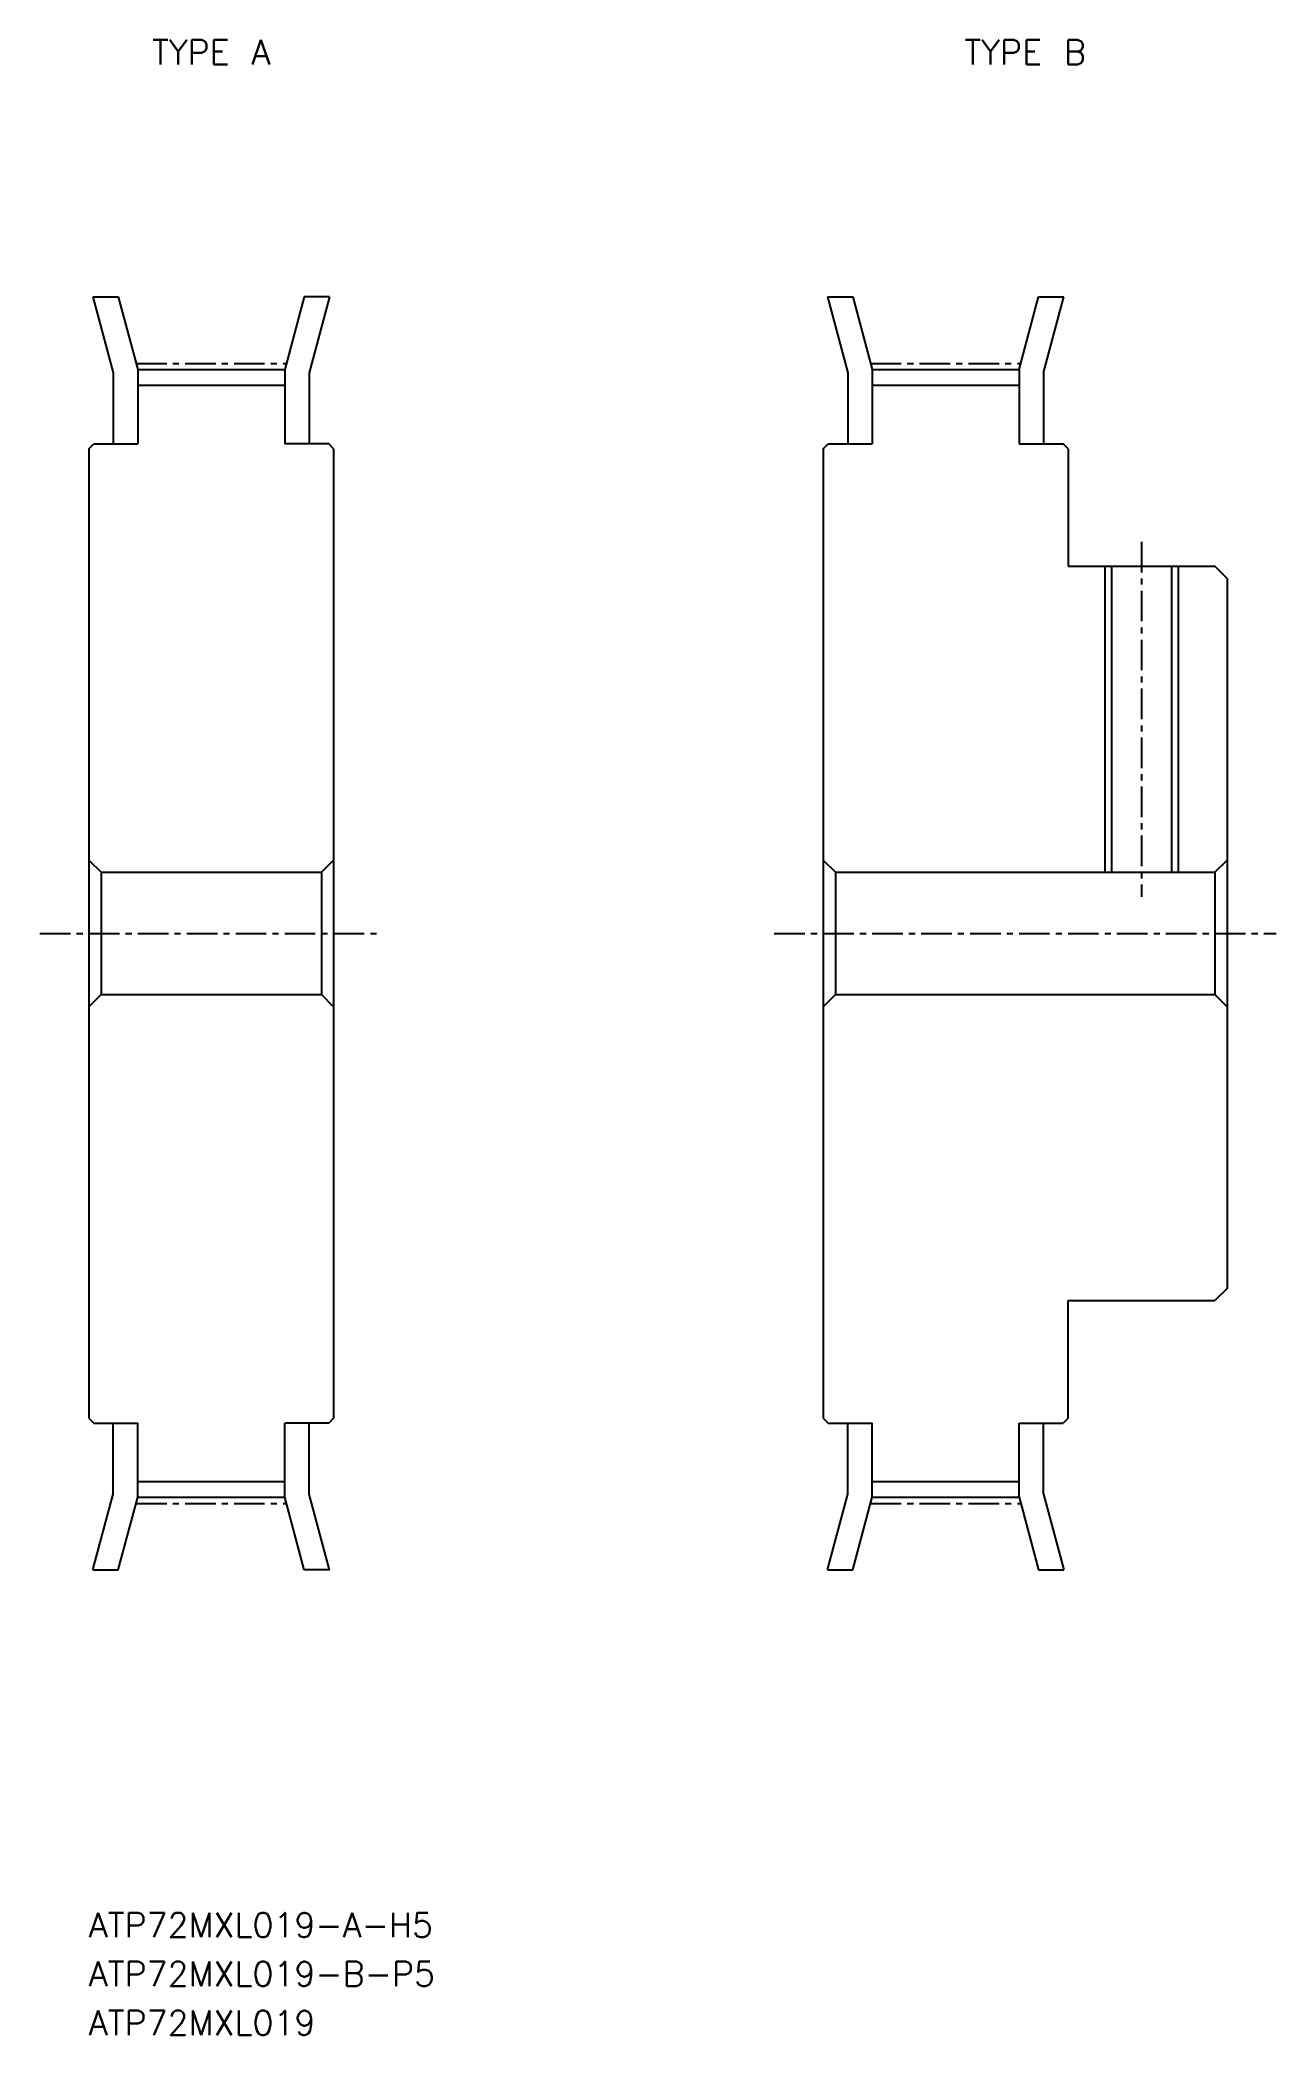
# Model space of a CAD drawing. Extents: x -185.6 to -135.1, y -18 to 63.5.
import ezdxf
from ezdxf.enums import TextEntityAlignment as Align

# ---------------------------------------------------------------- set-up
doc = ezdxf.new("R2010")
doc.units = 0
doc.linetypes.add('CENTER', pattern=[2, 1.25, -0.25, 0.25, -0.25])
doc.linetypes.add('DASHED', pattern=[19.05, 12.7, -6.35])
doc.layers.get('0').update_dxf_attribs({"linetype": 'CONTINUOUS'})
doc.layers.add('CENTER', color=1, linetype='CENTER')
doc.styles.add('MISUMI', font='txt.shx')

msp = doc.modelspace()

# ---------------------------------------------------------------- linework, layer by layer
at = {"color": 7, "linetype": 'CONTINUOUS'}
for p, q in [((-183.412, 52.981), (-182.377, 52.981)), ((-183.412, 52.981), (-182.581, 49.879)), ((-182.377, 52.981), (-181.581, 50.011)), ((-174.785, 52.981), (-175.581, 50.011)), ((-173.75, 52.981), (-174.785, 52.981)), ((-173.75, 52.981), (-174.581, 49.879)), ((-153.412, 52.981), (-152.377, 52.981)), ((-153.412, 52.981), (-152.581, 49.879)), ((-152.377, 52.981), (-151.581, 50.011)), ((-145.581, 50.011), (-144.785, 52.981)), ((-144.785, 52.981), (-143.75, 52.981)), ((-144.581, 49.879), (-143.75, 52.981)), ((-182.581, 49.879), (-182.581, 46.981)), ((-181.581, 50.011), (-175.581, 50.011)), ((-181.581, 50.011), (-181.581, 46.981)), ((-175.581, 50.011), (-175.581, 46.981)), ((-174.581, 49.879), (-174.581, 46.981)), ((-152.581, 49.879), (-152.581, 46.981)), ((-151.581, 50.011), (-145.581, 50.011)), ((-151.581, 50.011), (-151.581, 46.981)), ((-145.581, 50.011), (-145.581, 46.981)), ((-144.581, 49.879), (-144.581, 46.981)), ((-181.581, 49.371), (-175.581, 49.371)), ((-151.581, 49.371), (-145.581, 49.371)), ((-183.581, 46.781), (-183.381, 46.981)), ((-183.581, 46.781), (-183.581, 7.181)), ((-183.381, 46.981), (-181.581, 46.981)), ((-173.781, 46.981), (-175.581, 46.981)), ((-173.581, 46.781), (-173.781, 46.981)), ((-173.581, 46.781), (-173.581, 7.181)), ((-153.581, 46.781), (-153.381, 46.981)), ((-153.581, 46.781), (-153.581, 7.181)), ((-153.381, 46.981), (-151.581, 46.981)), ((-145.581, 46.981), (-143.781, 46.981)), ((-143.581, 46.781), (-143.781, 46.981)), ((-143.581, 46.781), (-143.581, 41.981)), ((-143.581, 41.981), (-137.581, 41.981)), ((-137.081, 41.481), (-137.581, 41.981)), ((-137.081, 41.481), (-137.081, 12.481)), ((-183.581, 29.981), (-183.081, 29.481)), ((-183.081, 29.481), (-174.081, 29.481)), ((-183.081, 29.481), (-183.081, 24.481)), ((-173.581, 29.981), (-174.081, 29.481)), ((-174.081, 29.481), (-174.081, 24.481)), ((-153.581, 29.981), (-153.081, 29.481)), ((-153.081, 29.481), (-137.581, 29.481)), ((-153.081, 29.481), (-153.081, 24.481)), ((-137.581, 29.481), (-137.081, 29.981)), ((-137.581, 29.481), (-137.581, 24.481)), ((-183.581, 23.981), (-183.081, 24.481)), ((-183.081, 24.481), (-174.081, 24.481)), ((-177.831, 24.481), (-177.831, 24.481)), ((-177.581, 24.481), (-177.581, 24.481)), ((-173.581, 23.981), (-174.081, 24.481)), ((-153.581, 23.981), (-153.081, 24.481)), ((-153.081, 24.481), (-137.581, 24.481)), ((-147.831, 24.481), (-147.831, 24.481)), ((-147.581, 24.481), (-147.581, 24.481)), ((-137.581, 24.481), (-137.081, 23.981)), ((-137.081, 12.481), (-137.581, 11.981)), ((-143.581, 11.981), (-137.581, 11.981)), ((-143.581, 7.181), (-143.581, 11.981)), ((-183.581, 7.181), (-183.381, 6.981)), ((-183.381, 6.981), (-181.581, 6.981)), ((-182.581, 4.083), (-182.581, 6.981)), ((-181.581, 3.951), (-181.581, 6.981)), ((-173.781, 6.981), (-175.581, 6.981)), ((-175.581, 3.951), (-175.581, 6.981)), ((-174.581, 4.083), (-174.581, 6.981)), ((-173.581, 7.181), (-173.781, 6.981)), ((-153.581, 7.181), (-153.381, 6.981)), ((-153.381, 6.981), (-151.581, 6.981)), ((-152.581, 4.083), (-152.581, 6.981)), ((-151.581, 3.951), (-151.581, 6.981)), ((-145.581, 6.981), (-143.781, 6.981)), ((-145.581, 3.951), (-145.581, 6.981)), ((-144.581, 4.083), (-144.581, 6.981)), ((-143.581, 7.181), (-143.781, 6.981)), ((-183.412, 0.981), (-182.581, 4.083)), ((-181.581, 4.591), (-175.581, 4.591)), ((-173.75, 0.981), (-174.581, 4.083)), ((-153.412, 0.981), (-152.581, 4.083)), ((-151.581, 4.591), (-145.581, 4.591)), ((-144.581, 4.083), (-143.75, 0.981)), ((-182.377, 0.981), (-181.581, 3.951)), ((-181.581, 3.951), (-175.581, 3.951)), ((-174.785, 0.981), (-175.581, 3.951)), ((-152.377, 0.981), (-151.581, 3.951)), ((-151.581, 3.951), (-145.581, 3.951)), ((-145.581, 3.951), (-144.785, 0.981)), ((-183.412, 0.981), (-182.377, 0.981)), ((-173.75, 0.981), (-174.785, 0.981)), ((-153.412, 0.981), (-152.377, 0.981)), ((-144.785, 0.981), (-143.75, 0.981))]:
    msp.add_line(p, q, dxfattribs=at)
at = {"color": 3, "linetype": 'DASHED'}
for p, q in [((-142.081, 41.981), (-142.081, 29.481)), ((-141.806, 41.981), (-141.806, 29.481)), ((-139.356, 41.981), (-139.356, 29.481)), ((-139.081, 41.981), (-139.081, 29.481))]:
    msp.add_line(p, q, dxfattribs=at)
at = {"layer": 'CENTER', "color": 1, "linetype": 'CENTER'}
for p, q in [((-181.649, 50.266), (-175.512, 50.266)), ((-151.649, 50.266), (-145.512, 50.266)), ((-140.581, 42.981), (-140.581, 28.481)), ((-185.581, 26.981), (-171.581, 26.981)), ((-155.581, 26.981), (-135.081, 26.981)), ((-181.649, 3.696), (-175.512, 3.696)), ((-151.649, 3.696), (-145.512, 3.696))]:
    msp.add_line(p, q, dxfattribs=at)

# ---------------------------------------------------------------- texts
at = {"color": 7, "linetype": 'CONTINUOUS', "style": 'MISUMI'}
for s, p in [('TYPE A', (-178.581, 62.981)), ('TYPE B', (-145.331, 62.981))]:
    msp.add_text(s, height=1, dxfattribs=at).set_placement(p, align=Align.MIDDLE_CENTER)
for s, p in [('ATP72MXL019-A-H5', (-183.581, -14.019)), ('ATP72MXL019-B-P5', (-183.581, -16.019)), ('ATP72MXL019', (-183.581, -18.019))]:
    msp.add_text(s, height=1, dxfattribs=at).set_placement(p)

doc.saveas('drawing.dxf')
